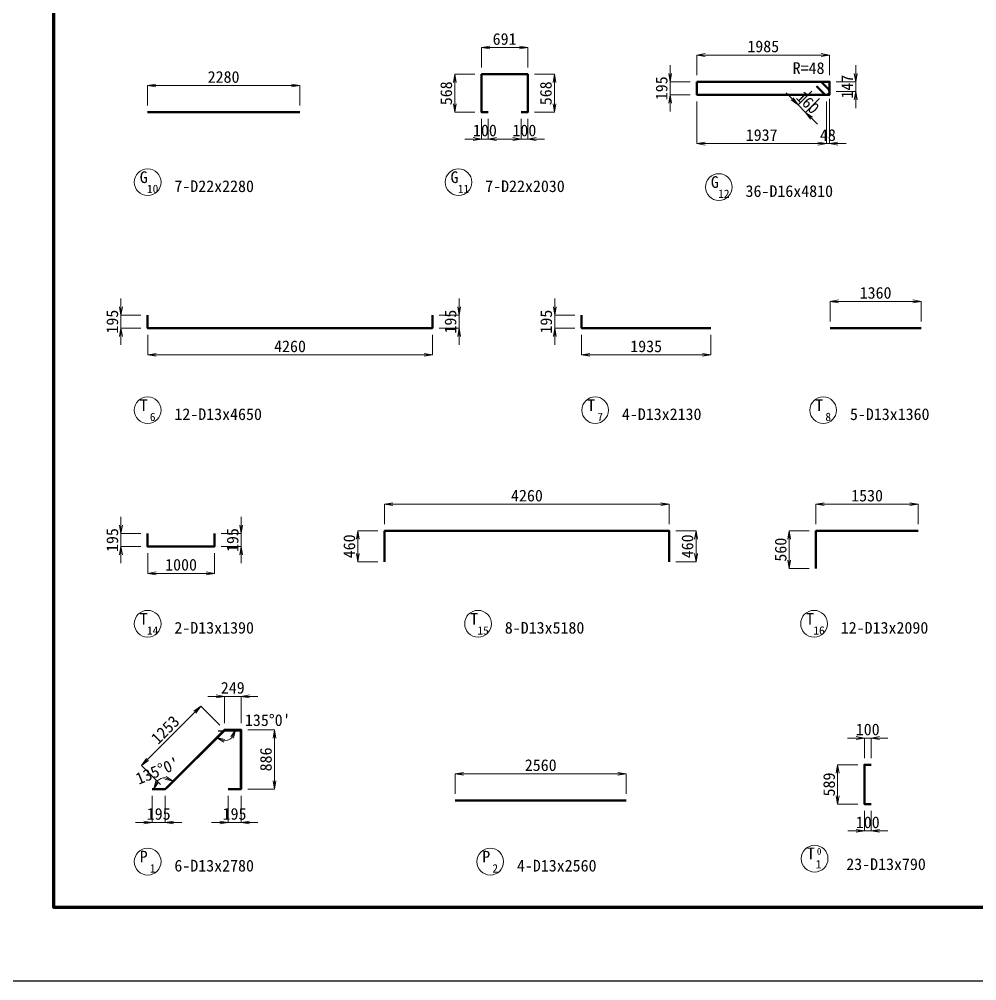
# Model space of a CAD drawing. Header units: millimetres. Extents: x 169470 to 758170, y -17820 to 11880.
# Drawn here: x 380232 to 394560, y -17820 to -3437 of the extents above; entities that cross this region are included whole.
import ezdxf
from ezdxf.enums import TextEntityAlignment as Align

# ---------------------------------------------------------------- set-up
doc = ezdxf.new("R2010")
doc.units = ezdxf.units.MM
doc.header["$LTSCALE"] = 50
doc.header["$PDSIZE"] = 300
doc.layers.get('Defpoints').update_dxf_attribs({"color": 151})
for name, color, linetype, lineweight in [('D-STR', 1, 'Continuous', 50), ('D-STR-DIM', 7, 'Continuous', 13), ('D-STR-HTXT', 7, 'Continuous', 13), ('D-STR-TXT', 7, 'Continuous', 13), ('D-TTL', 2, 'Continuous', 140)]:
    doc.layers.add(name, color=color, linetype=linetype, lineweight=lineweight)
doc.styles.add('MS ゴシック', font='MS Gothic.ttf')
doc.styles.add('YOKO_GOTHIC', font='MS Gothic.ttf')
doc.dimstyles.new('DIM-50', dxfattribs={"dimscale": 50, "dimtxt": 3.5, "dimasz": 2.5, "dimexe": 0, "dimexo": 2, "dimgap": 0.8, "dimtad": 1, "dimdec": 0, "dimzin": 1, "dimdsep": 46, "dimtxsty": 'MS ゴシック', "dimblk": 'OPEN', "dimcen": 0.1, "dimclrd": 256, "dimclre": 256, "dimclrt": 256, "dimaunit": 1, "dimadec": 3, "dimazin": 0, "dimtfac": 1, "dimtdec": 0, "dimtix": 1, "dimtmove": 2, "dimatfit": 3, "dimldrblk": 'OPEN', "dimfxl": 1, "dimlwd": -1, "dimlwe": -1, "dimarcsym": 2})

# ---------------------------------------------------------------- blocks, each defined once
blk = doc.blocks.new('_Open')
at = {"color": 0, "linetype": 'ByBlock', "lineweight": -2}
for p, q in [((-1, 0.17), (0, 0)), ((-1, -0.17), (0, 0)), ((0, 0), (-1, 0))]:
    blk.add_line(p, q, dxfattribs=at)
blk = doc.blocks.new('*D1028')
at = {"layer": 'D-STR-DIM', "transparency": 16777216}
for p, q in [((383652, -14066), (384052, -14066)), ((384052, -14191), (384052, -14827)), ((383652, -14952), (384052, -14952))]:
    blk.add_line(p, q, dxfattribs=at)
at = {"layer": 'Defpoints', "color": 0, "transparency": 16777216}
for p in [(383552, -14066), (383552, -14952), (384052, -14952)]:
    blk.add_point(p, dxfattribs=at)
at = {"layer": 'D-STR-DIM', "transparency": 16777216, "xscale": 125, "yscale": 125, "zscale": 125}
for p, rotation in [((384052, -14066), 90), ((384052, -14952), 270)]:
    blk.add_blockref('_Open', p, dxfattribs=dict(at, rotation=rotation))
at = {"layer": 'D-STR-DIM', "transparency": 16777216, "insert": (383924, -14509), "char_height": 175, "attachment_point": 5, "rotation": 90, "style": 'MS ゴシック'}
blk.add_mtext('886', dxfattribs=at)
blk = doc.blocks.new('*D1029')
at = {"layer": 'D-STR-DIM', "transparency": 16777216}
for p, q in [((383357, -15052), (383357, -15452)), ((383552, -15052), (383552, -15452)), ((383232, -15452), (383107, -15452)), ((383552, -15452), (383357, -15452)), ((383677, -15452), (383802, -15452))]:
    blk.add_line(p, q, dxfattribs=at)
at = {"layer": 'Defpoints', "color": 0, "transparency": 16777216}
for p in [(383357, -14952), (383552, -14952), (383357, -15452)]:
    blk.add_point(p, dxfattribs=at)
at = {"layer": 'D-STR-DIM', "transparency": 16777216, "xscale": 125, "yscale": 125, "zscale": 125}
blk.add_blockref('_Open', (383357, -15452), dxfattribs=at)
at = {"layer": 'D-STR-DIM', "transparency": 16777216, "xscale": 125, "yscale": 125, "zscale": 125, "rotation": 180}
blk.add_blockref('_Open', (383552, -15452), dxfattribs=at)
at = {"layer": 'D-STR-DIM', "transparency": 16777216, "insert": (383454, -15325), "char_height": 175, "attachment_point": 5, "style": 'MS ゴシック'}
blk.add_mtext('195', dxfattribs=at)
blk = doc.blocks.new('*D1030')
at = {"layer": 'D-STR-DIM', "transparency": 16777216}
for p, q in [((383177, -13566), (383052, -13566)), ((383302, -13966), (383302, -13566)), ((383552, -13566), (383302, -13566)), ((383552, -13966), (383552, -13566)), ((383677, -13566), (383802, -13566))]:
    blk.add_line(p, q, dxfattribs=at)
at = {"layer": 'Defpoints', "color": 0, "transparency": 16777216}
for p in [(383302, -13566), (383302, -14066), (383552, -14066)]:
    blk.add_point(p, dxfattribs=at)
at = {"layer": 'D-STR-DIM', "transparency": 16777216, "xscale": 125, "yscale": 125, "zscale": 125}
blk.add_blockref('_Open', (383302, -13566), dxfattribs=at)
at = {"layer": 'D-STR-DIM', "transparency": 16777216, "xscale": 125, "yscale": 125, "zscale": 125, "rotation": 180}
blk.add_blockref('_Open', (383552, -13566), dxfattribs=at)
at = {"layer": 'D-STR-DIM', "transparency": 16777216, "insert": (383427, -13439), "char_height": 175, "attachment_point": 5, "style": 'MS ゴシック'}
blk.add_mtext('249', dxfattribs=at)
blk = doc.blocks.new('*D1031')
at = {"layer": 'D-STR-DIM', "transparency": 16777216}
for p, q in [((382221, -15052), (382221, -15452)), ((382416, -15052), (382416, -15452)), ((382096, -15452), (381971, -15452)), ((382416, -15452), (382221, -15452)), ((382541, -15452), (382666, -15452))]:
    blk.add_line(p, q, dxfattribs=at)
at = {"layer": 'Defpoints', "color": 0, "transparency": 16777216}
for p in [(382221, -14952), (382416, -14952), (382221, -15452)]:
    blk.add_point(p, dxfattribs=at)
at = {"layer": 'D-STR-DIM', "transparency": 16777216, "xscale": 125, "yscale": 125, "zscale": 125}
blk.add_blockref('_Open', (382221, -15452), dxfattribs=at)
at = {"layer": 'D-STR-DIM', "transparency": 16777216, "xscale": 125, "yscale": 125, "zscale": 125, "rotation": 180}
blk.add_blockref('_Open', (382416, -15452), dxfattribs=at)
at = {"layer": 'D-STR-DIM', "transparency": 16777216, "insert": (382319, -15325), "char_height": 175, "attachment_point": 5, "style": 'MS ゴシック'}
blk.add_mtext('195', dxfattribs=at)
blk = doc.blocks.new('*D1032')
at = {"layer": 'D-STR-DIM', "transparency": 16777216}
for p, q in [((382860, -13801), (382151, -14510)), ((383232, -13996), (382949, -13713)), ((382346, -14882), (382063, -14599))]:
    blk.add_line(p, q, dxfattribs=at)
at = {"layer": 'Defpoints', "color": 0, "transparency": 16777216}
for p in [(383302, -14066), (382063, -14599), (382416, -14952)]:
    blk.add_point(p, dxfattribs=at)
at = {"layer": 'D-STR-DIM', "transparency": 16777216, "xscale": 125, "yscale": 125, "zscale": 125}
for p, rotation in [((382949, -13713), 44.99999999934597), ((382063, -14599), 224.9999999993459)]:
    blk.add_blockref('_Open', p, dxfattribs=dict(at, rotation=rotation))
at = {"layer": 'D-STR-DIM', "transparency": 16777216, "insert": (382416, -14066), "char_height": 175, "attachment_point": 5, "rotation": 45, "style": 'MS ゴシック'}
blk.add_mtext('1253', dxfattribs=at)
blk = doc.blocks.new('*D1118')
at = {"layer": 'D-STR-DIM', "transparency": 16777216}
for p, q in [((382150, -4729), (382150, -4429)), ((382275, -4429), (384305, -4429)), ((384430, -4729), (384430, -4429))]:
    blk.add_line(p, q, dxfattribs=at)
at = {"layer": 'Defpoints', "color": 0, "transparency": 16777216}
for p in [(384430, -4429), (382150, -4829), (384430, -4829)]:
    blk.add_point(p, dxfattribs=at)
at = {"layer": 'D-STR-DIM', "transparency": 16777216, "xscale": 125, "yscale": 125, "zscale": 125, "rotation": 180}
blk.add_blockref('_Open', (382150, -4429), dxfattribs=at)
at = {"layer": 'D-STR-DIM', "transparency": 16777216, "xscale": 125, "yscale": 125, "zscale": 125}
blk.add_blockref('_Open', (384430, -4429), dxfattribs=at)
at = {"layer": 'D-STR-DIM', "transparency": 16777216, "insert": (383290, -4302), "char_height": 175, "attachment_point": 5, "style": 'MS ゴシック'}
blk.add_mtext('2280', dxfattribs=at)
blk = doc.blocks.new('*D1120')
at = {"layer": 'D-STR-DIM', "transparency": 16777216}
for p, q in [((388246, -7738), (388246, -7613)), ((388546, -7863), (388246, -7863)), ((388246, -7863), (388246, -8058)), ((388546, -8058), (388246, -8058)), ((388246, -8183), (388246, -8308))]:
    blk.add_line(p, q, dxfattribs=at)
at = {"layer": 'Defpoints', "color": 0, "transparency": 16777216}
for p in [(388646, -7863), (388246, -8058), (388646, -8058)]:
    blk.add_point(p, dxfattribs=at)
at = {"layer": 'D-STR-DIM', "transparency": 16777216, "xscale": 125, "yscale": 125, "zscale": 125}
for p, rotation in [((388246, -7863), 270), ((388246, -8058), 90)]:
    blk.add_blockref('_Open', p, dxfattribs=dict(at, rotation=rotation))
at = {"layer": 'D-STR-DIM', "transparency": 16777216, "insert": (388118, -7961), "char_height": 175, "attachment_point": 5, "rotation": 90, "style": 'MS ゴシック'}
blk.add_mtext('195', dxfattribs=at)
blk = doc.blocks.new('*D1121')
at = {"layer": 'D-STR-DIM', "transparency": 16777216}
for p, q in [((392366, -7958), (392366, -7658)), ((392491, -7658), (393601, -7658)), ((393726, -7958), (393726, -7658))]:
    blk.add_line(p, q, dxfattribs=at)
at = {"layer": 'Defpoints', "color": 0, "transparency": 16777216}
for p in [(393726, -7658), (392366, -8058), (393726, -8058)]:
    blk.add_point(p, dxfattribs=at)
at = {"layer": 'D-STR-DIM', "transparency": 16777216, "xscale": 125, "yscale": 125, "zscale": 125, "rotation": 180}
blk.add_blockref('_Open', (392366, -7658), dxfattribs=at)
at = {"layer": 'D-STR-DIM', "transparency": 16777216, "xscale": 125, "yscale": 125, "zscale": 125}
blk.add_blockref('_Open', (393726, -7658), dxfattribs=at)
at = {"layer": 'D-STR-DIM', "transparency": 16777216, "insert": (393046, -7531), "char_height": 175, "attachment_point": 5, "style": 'MS ゴシック'}
blk.add_mtext('1360', dxfattribs=at)
blk = doc.blocks.new('*D1123')
at = {"layer": 'D-STR-DIM', "transparency": 16777216}
for p, q in [((392054, -11092), (391754, -11092)), ((391754, -11527), (391754, -11217)), ((392054, -11652), (391754, -11652))]:
    blk.add_line(p, q, dxfattribs=at)
at = {"layer": 'Defpoints', "color": 0, "transparency": 16777216}
for p in [(391754, -11092), (392154, -11092), (392154, -11652)]:
    blk.add_point(p, dxfattribs=at)
at = {"layer": 'D-STR-DIM', "transparency": 16777216, "xscale": 125, "yscale": 125, "zscale": 125}
for p, rotation in [((391754, -11092), 90), ((391754, -11652), 270)]:
    blk.add_blockref('_Open', p, dxfattribs=dict(at, rotation=rotation))
at = {"layer": 'D-STR-DIM', "transparency": 16777216, "insert": (391626, -11372), "char_height": 175, "attachment_point": 5, "rotation": 90, "style": 'MS ゴシック'}
blk.add_mtext('560', dxfattribs=at)
blk = doc.blocks.new('*D1125')
at = {"layer": 'D-STR-DIM', "transparency": 16777216}
for p, q in [((386755, -15024), (386755, -14724)), ((386880, -14724), (389190, -14724)), ((389315, -15024), (389315, -14724))]:
    blk.add_line(p, q, dxfattribs=at)
at = {"layer": 'Defpoints', "color": 0, "transparency": 16777216}
for p in [(389315, -14724), (386755, -15124), (389315, -15124)]:
    blk.add_point(p, dxfattribs=at)
at = {"layer": 'D-STR-DIM', "transparency": 16777216, "xscale": 125, "yscale": 125, "zscale": 125, "rotation": 180}
blk.add_blockref('_Open', (386755, -14724), dxfattribs=at)
at = {"layer": 'D-STR-DIM', "transparency": 16777216, "xscale": 125, "yscale": 125, "zscale": 125}
blk.add_blockref('_Open', (389315, -14724), dxfattribs=at)
at = {"layer": 'D-STR-DIM', "transparency": 16777216, "insert": (388035, -14596), "char_height": 175, "attachment_point": 5, "style": 'MS ゴシック'}
blk.add_mtext('2560', dxfattribs=at)
blk = doc.blocks.new('*D1126')
at = {"layer": 'D-STR-DIM', "transparency": 16777216}
for p, q in [((387150, -4161), (387150, -3861)), ((387275, -3861), (387716, -3861)), ((387841, -4161), (387841, -3861))]:
    blk.add_line(p, q, dxfattribs=at)
at = {"layer": 'Defpoints', "color": 0, "transparency": 16777216}
for p in [(387841, -3861), (387150, -4261), (387841, -4261)]:
    blk.add_point(p, dxfattribs=at)
at = {"layer": 'D-STR-DIM', "transparency": 16777216, "xscale": 125, "yscale": 125, "zscale": 125, "rotation": 180}
blk.add_blockref('_Open', (387150, -3861), dxfattribs=at)
at = {"layer": 'D-STR-DIM', "transparency": 16777216, "xscale": 125, "yscale": 125, "zscale": 125}
blk.add_blockref('_Open', (387841, -3861), dxfattribs=at)
at = {"layer": 'D-STR-DIM', "transparency": 16777216, "insert": (387495, -3734), "char_height": 175, "attachment_point": 5, "style": 'MS ゴシック'}
blk.add_mtext('691', dxfattribs=at)
blk = doc.blocks.new('*D1127')
at = {"layer": 'D-STR-DIM', "transparency": 16777216}
for p, q in [((390372, -4273), (390372, -3973)), ((390497, -3973), (392232, -3973)), ((392357, -4273), (392357, -3973))]:
    blk.add_line(p, q, dxfattribs=at)
at = {"layer": 'Defpoints', "color": 0, "transparency": 16777216}
for p in [(392357, -3973), (390372, -4373), (392357, -4373)]:
    blk.add_point(p, dxfattribs=at)
at = {"layer": 'D-STR-DIM', "transparency": 16777216, "xscale": 125, "yscale": 125, "zscale": 125, "rotation": 180}
blk.add_blockref('_Open', (390372, -3973), dxfattribs=at)
at = {"layer": 'D-STR-DIM', "transparency": 16777216, "xscale": 125, "yscale": 125, "zscale": 125}
blk.add_blockref('_Open', (392357, -3973), dxfattribs=at)
at = {"layer": 'D-STR-DIM', "transparency": 16777216, "insert": (391365, -3845), "char_height": 175, "attachment_point": 5, "style": 'MS ゴシック'}
blk.add_mtext('1985', dxfattribs=at)
blk = doc.blocks.new('*D1131')
at = {"layer": 'D-STR-DIM', "transparency": 16777216}
for p, q in [((382154, -8158), (382154, -8458)), ((386414, -8158), (386414, -8458)), ((382279, -8458), (386289, -8458))]:
    blk.add_line(p, q, dxfattribs=at)
at = {"layer": 'Defpoints', "color": 0, "transparency": 16777216}
for p in [(382154, -8058), (386414, -8058), (386414, -8458)]:
    blk.add_point(p, dxfattribs=at)
at = {"layer": 'D-STR-DIM', "transparency": 16777216, "xscale": 125, "yscale": 125, "zscale": 125, "rotation": 180}
blk.add_blockref('_Open', (382154, -8458), dxfattribs=at)
at = {"layer": 'D-STR-DIM', "transparency": 16777216, "xscale": 125, "yscale": 125, "zscale": 125}
blk.add_blockref('_Open', (386414, -8458), dxfattribs=at)
at = {"layer": 'D-STR-DIM', "transparency": 16777216, "insert": (384284, -8331), "char_height": 175, "attachment_point": 5, "style": 'MS ゴシック'}
blk.add_mtext('4260', dxfattribs=at)
blk = doc.blocks.new('*D916')
at = {"layer": 'D-STR-DIM', "transparency": 16777216}
for p, q in [((382154, -11426), (382154, -11726)), ((383154, -11426), (383154, -11726)), ((382279, -11726), (383029, -11726))]:
    blk.add_line(p, q, dxfattribs=at)
at = {"layer": 'Defpoints', "color": 0, "transparency": 16777216}
for p in [(382154, -11326), (383154, -11326), (383154, -11726)]:
    blk.add_point(p, dxfattribs=at)
at = {"layer": 'D-STR-DIM', "transparency": 16777216, "xscale": 125, "yscale": 125, "zscale": 125, "rotation": 180}
blk.add_blockref('_Open', (382154, -11726), dxfattribs=at)
at = {"layer": 'D-STR-DIM', "transparency": 16777216, "xscale": 125, "yscale": 125, "zscale": 125}
blk.add_blockref('_Open', (383154, -11726), dxfattribs=at)
at = {"layer": 'D-STR-DIM', "transparency": 16777216, "insert": (382654, -11598), "char_height": 175, "attachment_point": 5, "style": 'MS ゴシック'}
blk.add_mtext('1000', dxfattribs=at)
blk = doc.blocks.new('*D917')
at = {"layer": 'D-STR-DIM', "transparency": 16777216}
for p, q in [((385699, -10992), (385699, -10692)), ((385824, -10692), (389834, -10692)), ((389959, -10992), (389959, -10692))]:
    blk.add_line(p, q, dxfattribs=at)
at = {"layer": 'Defpoints', "color": 0, "transparency": 16777216}
for p in [(389959, -10692), (385699, -11092), (389959, -11092)]:
    blk.add_point(p, dxfattribs=at)
at = {"layer": 'D-STR-DIM', "transparency": 16777216, "xscale": 125, "yscale": 125, "zscale": 125, "rotation": 180}
blk.add_blockref('_Open', (385699, -10692), dxfattribs=at)
at = {"layer": 'D-STR-DIM', "transparency": 16777216, "xscale": 125, "yscale": 125, "zscale": 125}
blk.add_blockref('_Open', (389959, -10692), dxfattribs=at)
at = {"layer": 'D-STR-DIM', "transparency": 16777216, "insert": (387829, -10564), "char_height": 175, "attachment_point": 5, "style": 'MS ゴシック'}
blk.add_mtext('4260', dxfattribs=at)
blk = doc.blocks.new('*D922')
at = {"layer": 'D-STR-DIM', "transparency": 16777216}
for p, q in [((388646, -8158), (388646, -8458)), ((390581, -8158), (390581, -8458)), ((388771, -8458), (390456, -8458))]:
    blk.add_line(p, q, dxfattribs=at)
at = {"layer": 'Defpoints', "color": 0, "transparency": 16777216}
for p in [(388646, -8058), (390581, -8058), (390581, -8458)]:
    blk.add_point(p, dxfattribs=at)
at = {"layer": 'D-STR-DIM', "transparency": 16777216, "xscale": 125, "yscale": 125, "zscale": 125, "rotation": 180}
blk.add_blockref('_Open', (388646, -8458), dxfattribs=at)
at = {"layer": 'D-STR-DIM', "transparency": 16777216, "xscale": 125, "yscale": 125, "zscale": 125}
blk.add_blockref('_Open', (390581, -8458), dxfattribs=at)
at = {"layer": 'D-STR-DIM', "transparency": 16777216, "insert": (389613, -8331), "char_height": 175, "attachment_point": 5, "style": 'MS ゴシック'}
blk.add_mtext('1935', dxfattribs=at)
blk = doc.blocks.new('*D924')
at = {"layer": 'D-STR-DIM', "transparency": 16777216}
for p, q in [((387050, -4261), (386750, -4261)), ((386750, -4704), (386750, -4386)), ((387050, -4829), (386750, -4829))]:
    blk.add_line(p, q, dxfattribs=at)
at = {"layer": 'Defpoints', "color": 0, "transparency": 16777216}
for p in [(386750, -4261), (387150, -4261), (387150, -4829)]:
    blk.add_point(p, dxfattribs=at)
at = {"layer": 'D-STR-DIM', "transparency": 16777216, "xscale": 125, "yscale": 125, "zscale": 125}
for p, rotation in [((386750, -4261), 90), ((386750, -4829), 270)]:
    blk.add_blockref('_Open', p, dxfattribs=dict(at, rotation=rotation))
at = {"layer": 'D-STR-DIM', "transparency": 16777216, "insert": (386622, -4545), "char_height": 175, "attachment_point": 5, "rotation": 90, "style": 'MS ゴシック'}
blk.add_mtext('568', dxfattribs=at)
blk = doc.blocks.new('*D925')
at = {"layer": 'D-STR-DIM', "transparency": 16777216}
for p, q in [((389972, -4248), (389972, -4123)), ((390272, -4373), (389972, -4373)), ((389972, -4568), (389972, -4373)), ((390272, -4568), (389972, -4568)), ((389972, -4693), (389972, -4818))]:
    blk.add_line(p, q, dxfattribs=at)
at = {"layer": 'Defpoints', "color": 0, "transparency": 16777216}
for p in [(389972, -4373), (390372, -4373), (390372, -4568)]:
    blk.add_point(p, dxfattribs=at)
at = {"layer": 'D-STR-DIM', "transparency": 16777216, "xscale": 125, "yscale": 125, "zscale": 125}
for p, rotation in [((389972, -4373), 270), ((389972, -4568), 90)]:
    blk.add_blockref('_Open', p, dxfattribs=dict(at, rotation=rotation))
at = {"layer": 'D-STR-DIM', "transparency": 16777216, "insert": (389845, -4470), "char_height": 175, "attachment_point": 5, "rotation": 90, "style": 'MS ゴシック'}
blk.add_mtext('195', dxfattribs=at)
blk = doc.blocks.new('*D929')
at = {"layer": 'D-STR-DIM', "transparency": 16777216}
for p, q in [((381754, -7738), (381754, -7613)), ((382054, -7863), (381754, -7863)), ((381754, -8058), (381754, -7863)), ((382054, -8058), (381754, -8058)), ((381754, -8183), (381754, -8308))]:
    blk.add_line(p, q, dxfattribs=at)
at = {"layer": 'Defpoints', "color": 0, "transparency": 16777216}
for p in [(381754, -7863), (382154, -7863), (382154, -8058)]:
    blk.add_point(p, dxfattribs=at)
at = {"layer": 'D-STR-DIM', "transparency": 16777216, "xscale": 125, "yscale": 125, "zscale": 125}
for p, rotation in [((381754, -7863), 270), ((381754, -8058), 90)]:
    blk.add_blockref('_Open', p, dxfattribs=dict(at, rotation=rotation))
at = {"layer": 'D-STR-DIM', "transparency": 16777216, "insert": (381626, -7961), "char_height": 175, "attachment_point": 5, "rotation": 90, "style": 'MS ゴシック'}
blk.add_mtext('195', dxfattribs=at)
blk = doc.blocks.new('*D934')
at = {"layer": 'D-STR-DIM', "transparency": 16777216}
for p, q in [((381754, -11006), (381754, -10881)), ((382054, -11131), (381754, -11131)), ((381754, -11326), (381754, -11131)), ((382054, -11326), (381754, -11326)), ((381754, -11451), (381754, -11576))]:
    blk.add_line(p, q, dxfattribs=at)
at = {"layer": 'Defpoints', "color": 0, "transparency": 16777216}
for p in [(381754, -11131), (382154, -11131), (382154, -11326)]:
    blk.add_point(p, dxfattribs=at)
at = {"layer": 'D-STR-DIM', "transparency": 16777216, "xscale": 125, "yscale": 125, "zscale": 125}
for p, rotation in [((381754, -11131), 270), ((381754, -11326), 90)]:
    blk.add_blockref('_Open', p, dxfattribs=dict(at, rotation=rotation))
at = {"layer": 'D-STR-DIM', "transparency": 16777216, "insert": (381626, -11228), "char_height": 175, "attachment_point": 5, "rotation": 90, "style": 'MS ゴシック'}
blk.add_mtext('195', dxfattribs=at)
blk = doc.blocks.new('*D935')
at = {"layer": 'D-STR-DIM', "transparency": 16777216}
for p, q in [((385599, -11092), (385299, -11092)), ((385299, -11427), (385299, -11217)), ((385599, -11552), (385299, -11552))]:
    blk.add_line(p, q, dxfattribs=at)
at = {"layer": 'Defpoints', "color": 0, "transparency": 16777216}
for p in [(385299, -11092), (385699, -11092), (385699, -11552)]:
    blk.add_point(p, dxfattribs=at)
at = {"layer": 'D-STR-DIM', "transparency": 16777216, "xscale": 125, "yscale": 125, "zscale": 125}
for p, rotation in [((385299, -11092), 90), ((385299, -11552), 270)]:
    blk.add_blockref('_Open', p, dxfattribs=dict(at, rotation=rotation))
at = {"layer": 'D-STR-DIM', "transparency": 16777216, "insert": (385172, -11322), "char_height": 175, "attachment_point": 5, "rotation": 90, "style": 'MS ゴシック'}
blk.add_mtext('460', dxfattribs=at)
blk = doc.blocks.new('*D936')
at = {"layer": 'D-STR-DIM', "transparency": 16777216}
for p, q in [((392154, -10992), (392154, -10692)), ((392279, -10692), (393559, -10692)), ((393684, -10992), (393684, -10692))]:
    blk.add_line(p, q, dxfattribs=at)
at = {"layer": 'Defpoints', "color": 0, "transparency": 16777216}
for p in [(393684, -10692), (392154, -11092), (393684, -11092)]:
    blk.add_point(p, dxfattribs=at)
at = {"layer": 'D-STR-DIM', "transparency": 16777216, "xscale": 125, "yscale": 125, "zscale": 125, "rotation": 180}
blk.add_blockref('_Open', (392154, -10692), dxfattribs=at)
at = {"layer": 'D-STR-DIM', "transparency": 16777216, "xscale": 125, "yscale": 125, "zscale": 125}
blk.add_blockref('_Open', (393684, -10692), dxfattribs=at)
at = {"layer": 'D-STR-DIM', "transparency": 16777216, "insert": (392919, -10564), "char_height": 175, "attachment_point": 5, "style": 'MS ゴシック'}
blk.add_mtext('1530', dxfattribs=at)
blk = doc.blocks.new('*D943')
at = {"layer": 'D-STR-DIM', "transparency": 16777216}
for p, q in [((387941, -4261), (388241, -4261)), ((388241, -4704), (388241, -4386)), ((387941, -4829), (388241, -4829))]:
    blk.add_line(p, q, dxfattribs=at)
at = {"layer": 'Defpoints', "color": 0, "transparency": 16777216}
for p in [(387841, -4261), (388241, -4261), (387841, -4829)]:
    blk.add_point(p, dxfattribs=at)
at = {"layer": 'D-STR-DIM', "transparency": 16777216, "xscale": 125, "yscale": 125, "zscale": 125}
for p, rotation in [((388241, -4261), 90), ((388241, -4829), 270)]:
    blk.add_blockref('_Open', p, dxfattribs=dict(at, rotation=rotation))
at = {"layer": 'D-STR-DIM', "transparency": 16777216, "insert": (388113, -4545), "char_height": 175, "attachment_point": 5, "rotation": 90, "style": 'MS ゴシック'}
blk.add_mtext('568', dxfattribs=at)
blk = doc.blocks.new('*D945')
at = {"layer": 'D-STR-DIM', "transparency": 16777216}
for p, q in [((386814, -7738), (386814, -7613)), ((386514, -7863), (386814, -7863)), ((386814, -8058), (386814, -7863)), ((386514, -8058), (386814, -8058)), ((386814, -8183), (386814, -8308))]:
    blk.add_line(p, q, dxfattribs=at)
at = {"layer": 'Defpoints', "color": 0, "transparency": 16777216}
for p in [(386414, -7863), (386814, -7863), (386414, -8058)]:
    blk.add_point(p, dxfattribs=at)
at = {"layer": 'D-STR-DIM', "transparency": 16777216, "xscale": 125, "yscale": 125, "zscale": 125}
for p, rotation in [((386814, -7863), 270), ((386814, -8058), 90)]:
    blk.add_blockref('_Open', p, dxfattribs=dict(at, rotation=rotation))
at = {"layer": 'D-STR-DIM', "transparency": 16777216, "insert": (386686, -7961), "char_height": 175, "attachment_point": 5, "rotation": 90, "style": 'MS ゴシック'}
blk.add_mtext('195', dxfattribs=at)
blk = doc.blocks.new('*D949')
at = {"layer": 'D-STR-DIM', "transparency": 16777216}
for p, q in [((383554, -11006), (383554, -10881)), ((383254, -11131), (383554, -11131)), ((383554, -11326), (383554, -11131)), ((383254, -11326), (383554, -11326)), ((383554, -11451), (383554, -11576))]:
    blk.add_line(p, q, dxfattribs=at)
at = {"layer": 'Defpoints', "color": 0, "transparency": 16777216}
for p in [(383154, -11131), (383554, -11131), (383154, -11326)]:
    blk.add_point(p, dxfattribs=at)
at = {"layer": 'D-STR-DIM', "transparency": 16777216, "xscale": 125, "yscale": 125, "zscale": 125}
for p, rotation in [((383554, -11131), 270), ((383554, -11326), 90)]:
    blk.add_blockref('_Open', p, dxfattribs=dict(at, rotation=rotation))
at = {"layer": 'D-STR-DIM', "transparency": 16777216, "insert": (383426, -11228), "char_height": 175, "attachment_point": 5, "rotation": 90, "style": 'MS ゴシック'}
blk.add_mtext('195', dxfattribs=at)
blk = doc.blocks.new('*D950')
at = {"layer": 'D-STR-DIM', "transparency": 16777216}
for p, q in [((390059, -11092), (390359, -11092)), ((390359, -11427), (390359, -11217)), ((390059, -11552), (390359, -11552))]:
    blk.add_line(p, q, dxfattribs=at)
at = {"layer": 'Defpoints', "color": 0, "transparency": 16777216}
for p in [(389959, -11092), (390359, -11092), (389959, -11552)]:
    blk.add_point(p, dxfattribs=at)
at = {"layer": 'D-STR-DIM', "transparency": 16777216, "xscale": 125, "yscale": 125, "zscale": 125}
for p, rotation in [((390359, -11092), 90), ((390359, -11552), 270)]:
    blk.add_blockref('_Open', p, dxfattribs=dict(at, rotation=rotation))
at = {"layer": 'D-STR-DIM', "transparency": 16777216, "insert": (390232, -11322), "char_height": 175, "attachment_point": 5, "rotation": 90, "style": 'MS ゴシック'}
blk.add_mtext('460', dxfattribs=at)
blk = doc.blocks.new('*D954')
at = {"layer": 'D-STR-DIM', "transparency": 16777216}
for p, q in [((387150, -4929), (387150, -5229)), ((387250, -4929), (387250, -5229)), ((387025, -5229), (386900, -5229)), ((387250, -5229), (387150, -5229)), ((387375, -5229), (387500, -5229))]:
    blk.add_line(p, q, dxfattribs=at)
at = {"layer": 'Defpoints', "color": 0, "transparency": 16777216}
for p in [(387150, -4829), (387250, -4829), (387150, -5229)]:
    blk.add_point(p, dxfattribs=at)
at = {"layer": 'D-STR-DIM', "transparency": 16777216, "xscale": 125, "yscale": 125, "zscale": 125}
blk.add_blockref('_Open', (387150, -5229), dxfattribs=at)
at = {"layer": 'D-STR-DIM', "transparency": 16777216, "xscale": 125, "yscale": 125, "zscale": 125, "rotation": 180}
blk.add_blockref('_Open', (387250, -5229), dxfattribs=at)
at = {"layer": 'D-STR-DIM', "transparency": 16777216, "insert": (387200, -5102), "char_height": 175, "attachment_point": 5, "style": 'MS ゴシック'}
blk.add_mtext('100', dxfattribs=at)
blk = doc.blocks.new('*D956')
at = {"layer": 'D-STR-DIM', "transparency": 16777216}
for p, q in [((387741, -4929), (387741, -5229)), ((387841, -4929), (387841, -5229)), ((387616, -5229), (387491, -5229)), ((387841, -5229), (387741, -5229)), ((387966, -5229), (388091, -5229))]:
    blk.add_line(p, q, dxfattribs=at)
at = {"layer": 'Defpoints', "color": 0, "transparency": 16777216}
for p in [(387741, -4829), (387841, -4829), (387741, -5229)]:
    blk.add_point(p, dxfattribs=at)
at = {"layer": 'D-STR-DIM', "transparency": 16777216, "xscale": 125, "yscale": 125, "zscale": 125}
blk.add_blockref('_Open', (387741, -5229), dxfattribs=at)
at = {"layer": 'D-STR-DIM', "transparency": 16777216, "xscale": 125, "yscale": 125, "zscale": 125, "rotation": 180}
blk.add_blockref('_Open', (387841, -5229), dxfattribs=at)
at = {"layer": 'D-STR-DIM', "transparency": 16777216, "insert": (387791, -5102), "char_height": 175, "attachment_point": 5, "style": 'MS ゴシック'}
blk.add_mtext('100', dxfattribs=at)
blk = doc.blocks.new('*D960')
at = {"layer": 'D-STR-DIM', "transparency": 16777216}
for p, q in [((392748, -4248), (392748, -4123)), ((392457, -4373), (392748, -4373)), ((392748, -4373), (392748, -4520)), ((392457, -4520), (392748, -4520)), ((392748, -4645), (392748, -4770))]:
    blk.add_line(p, q, dxfattribs=at)
at = {"layer": 'Defpoints', "color": 0, "transparency": 16777216}
for p in [(392357, -4373), (392357, -4520), (392748, -4520)]:
    blk.add_point(p, dxfattribs=at)
at = {"layer": 'D-STR-DIM', "transparency": 16777216, "xscale": 125, "yscale": 125, "zscale": 125}
for p, rotation in [((392748, -4373), 270), ((392748, -4520), 90)]:
    blk.add_blockref('_Open', p, dxfattribs=dict(at, rotation=rotation))
at = {"layer": 'D-STR-DIM', "transparency": 16777216, "insert": (392621, -4446), "char_height": 175, "attachment_point": 5, "rotation": 90, "style": 'MS ゴシック'}
blk.add_mtext('147', dxfattribs=at)
blk = doc.blocks.new('*D961')
at = {"layer": 'D-STR-DIM', "transparency": 16777216}
for p, q in [((391798, -4628), (391709, -4540)), ((392092, -4511), (391886, -4717)), ((391999, -4830), (391886, -4717)), ((392205, -4624), (391999, -4830)), ((392087, -4918), (392176, -5007))]:
    blk.add_line(p, q, dxfattribs=at)
at = {"layer": 'Defpoints', "color": 0, "transparency": 16777216}
for p in [(392162, -4440), (392276, -4553), (391886, -4717)]:
    blk.add_point(p, dxfattribs=at)
at = {"layer": 'D-STR-DIM', "transparency": 16777216, "xscale": 125, "yscale": 125, "zscale": 125}
for p, rotation in [((391886, -4717), 315.0000000006541), ((391999, -4830), 135.0000000006541)]:
    blk.add_blockref('_Open', p, dxfattribs=dict(at, rotation=rotation))
at = {"layer": 'D-STR-DIM', "transparency": 16777216, "insert": (392033, -4683), "char_height": 175, "attachment_point": 5, "rotation": 315, "style": 'MS ゴシック'}
blk.add_mtext('160', dxfattribs=at)
blk = doc.blocks.new('*D962')
at = {"layer": 'D-STR-DIM', "transparency": 16777216}
for p, q in [((392309, -4668), (392309, -5298)), ((392357, -4629), (392357, -5298)), ((392184, -5298), (392059, -5298)), ((392309, -5298), (392357, -5298)), ((392482, -5298), (392607, -5298))]:
    blk.add_line(p, q, dxfattribs=at)
at = {"layer": 'Defpoints', "color": 0, "transparency": 16777216}
for p in [(392309, -4568), (392357, -4529), (392357, -5298)]:
    blk.add_point(p, dxfattribs=at)
at = {"layer": 'D-STR-DIM', "transparency": 16777216, "xscale": 125, "yscale": 125, "zscale": 125}
blk.add_blockref('_Open', (392309, -5298), dxfattribs=at)
at = {"layer": 'D-STR-DIM', "transparency": 16777216, "xscale": 125, "yscale": 125, "zscale": 125, "rotation": 180}
blk.add_blockref('_Open', (392357, -5298), dxfattribs=at)
at = {"layer": 'D-STR-DIM', "transparency": 16777216, "insert": (392333, -5171), "char_height": 175, "attachment_point": 5, "style": 'MS ゴシック'}
blk.add_mtext('48', dxfattribs=at)
blk = doc.blocks.new('*D963')
at = {"layer": 'D-STR-DIM', "transparency": 16777216}
for p, q in [((390372, -4668), (390372, -5298)), ((392309, -4668), (392309, -5298)), ((390497, -5298), (392184, -5298))]:
    blk.add_line(p, q, dxfattribs=at)
at = {"layer": 'Defpoints', "color": 0, "transparency": 16777216}
for p in [(390372, -4568), (392309, -4568), (392309, -5298)]:
    blk.add_point(p, dxfattribs=at)
at = {"layer": 'D-STR-DIM', "transparency": 16777216, "xscale": 125, "yscale": 125, "zscale": 125, "rotation": 180}
blk.add_blockref('_Open', (390372, -5298), dxfattribs=at)
at = {"layer": 'D-STR-DIM', "transparency": 16777216, "xscale": 125, "yscale": 125, "zscale": 125}
blk.add_blockref('_Open', (392309, -5298), dxfattribs=at)
at = {"layer": 'D-STR-DIM', "transparency": 16777216, "insert": (391341, -5171), "char_height": 175, "attachment_point": 5, "style": 'MS ゴシック'}
blk.add_mtext('1937', dxfattribs=at)
blk = doc.blocks.new('*D978')
at = {"layer": 'D-STR-DIM', "transparency": 16777216}
for p, q in [((392753, -14189), (392628, -14189)), ((392878, -14489), (392878, -14189)), ((392878, -14189), (392978, -14189)), ((392978, -14489), (392978, -14189)), ((393103, -14189), (393228, -14189))]:
    blk.add_line(p, q, dxfattribs=at)
at = {"layer": 'Defpoints', "color": 0, "transparency": 16777216}
for p in [(392978, -14189), (392878, -14589), (392978, -14589)]:
    blk.add_point(p, dxfattribs=at)
at = {"layer": 'D-STR-DIM', "transparency": 16777216, "xscale": 125, "yscale": 125, "zscale": 125}
blk.add_blockref('_Open', (392878, -14189), dxfattribs=at)
at = {"layer": 'D-STR-DIM', "transparency": 16777216, "xscale": 125, "yscale": 125, "zscale": 125, "rotation": 180}
blk.add_blockref('_Open', (392978, -14189), dxfattribs=at)
at = {"layer": 'D-STR-DIM', "transparency": 16777216, "insert": (392928, -14062), "char_height": 175, "attachment_point": 5, "style": 'MS ゴシック'}
blk.add_mtext('100', dxfattribs=at)
blk = doc.blocks.new('*D979')
at = {"layer": 'D-STR-DIM', "transparency": 16777216}
for p, q in [((392778, -14589), (392478, -14589)), ((392478, -15053), (392478, -14714)), ((392779, -15178), (392478, -15178))]:
    blk.add_line(p, q, dxfattribs=at)
at = {"layer": 'Defpoints', "color": 0, "transparency": 16777216}
for p in [(392478, -14589), (392878, -14589), (392879, -15178)]:
    blk.add_point(p, dxfattribs=at)
at = {"layer": 'D-STR-DIM', "transparency": 16777216, "xscale": 125, "yscale": 125, "zscale": 125}
for p, rotation in [((392478, -14589), 90), ((392478, -15178), 270)]:
    blk.add_blockref('_Open', p, dxfattribs=dict(at, rotation=rotation))
at = {"layer": 'D-STR-DIM', "transparency": 16777216, "insert": (392351, -14884), "char_height": 175, "attachment_point": 5, "rotation": 90, "style": 'MS ゴシック'}
blk.add_mtext('589', dxfattribs=at)
blk = doc.blocks.new('*D980')
at = {"layer": 'D-STR-DIM', "transparency": 16777216}
for p, q in [((392879, -15278), (392879, -15578)), ((392979, -15278), (392979, -15578)), ((392754, -15578), (392629, -15578)), ((392879, -15578), (392979, -15578)), ((393104, -15578), (393229, -15578))]:
    blk.add_line(p, q, dxfattribs=at)
at = {"layer": 'Defpoints', "color": 0, "transparency": 16777216}
for p in [(392879, -15178), (392979, -15178), (392979, -15578)]:
    blk.add_point(p, dxfattribs=at)
at = {"layer": 'D-STR-DIM', "transparency": 16777216, "xscale": 125, "yscale": 125, "zscale": 125}
blk.add_blockref('_Open', (392879, -15578), dxfattribs=at)
at = {"layer": 'D-STR-DIM', "transparency": 16777216, "xscale": 125, "yscale": 125, "zscale": 125, "rotation": 180}
blk.add_blockref('_Open', (392979, -15578), dxfattribs=at)
at = {"layer": 'D-STR-DIM', "transparency": 16777216, "insert": (392929, -15451), "char_height": 175, "attachment_point": 5, "style": 'MS ゴシック'}
blk.add_mtext('100', dxfattribs=at)
blk = doc.blocks.new('*D1268')
at = {"layer": 'D-STR-DIM', "transparency": 16777216}
blk.add_arc((383302, -14066), 164, 269.7872, 315.2128, dxfattribs=at)
at = {"layer": 'Defpoints', "color": 0, "transparency": 16777216}
for p in [(383302, -14066), (383302, -14066), (383533, -14066), (383302, -14230), (382416, -14952)]:
    blk.add_point(p, dxfattribs=at)
at = {"layer": 'D-STR-DIM', "transparency": 16777216, "xscale": 125, "yscale": 125, "zscale": 125}
for p, rotation in [((383466, -14066), 67.60638549384186), ((383186, -14182), 157.3936145061552)]:
    blk.add_blockref('_Open', p, dxfattribs=dict(at, rotation=rotation))
at = {"layer": 'D-STR-DIM', "transparency": 16777216, "insert": (383951, -13923), "char_height": 175, "attachment_point": 5, "style": 'MS ゴシック'}
blk.add_mtext("135°0'", dxfattribs=at)
blk = doc.blocks.new('*D1269')
at = {"layer": 'D-STR-DIM', "transparency": 16777216}
blk.add_arc((382416, -14952), 169, 88.4758, 136.5242, dxfattribs=at)
at = {"layer": 'Defpoints', "color": 0, "transparency": 16777216}
for p in [(383302, -14066), (382416, -14784), (382221, -14952), (382416, -14952), (382416, -14952)]:
    blk.add_point(p, dxfattribs=at)
at = {"layer": 'D-STR-DIM', "transparency": 16777216, "xscale": 125, "yscale": 125, "zscale": 125}
for p, rotation in [((382536, -14833), 336.7379083941465), ((382248, -14952), 248.2620916058487)]:
    blk.add_blockref('_Open', p, dxfattribs=dict(at, rotation=rotation))
at = {"layer": 'D-STR-DIM', "transparency": 16777216, "insert": (382303, -14679), "char_height": 175, "attachment_point": 5, "rotation": 22.5, "style": 'MS ゴシック'}
blk.add_mtext("135°0'", dxfattribs=at)

msp = doc.modelspace()

# ---------------------------------------------------------------- linework, layer by layer
at = {"layer": 'D-STR'}
for p, q in [((392275.55, -4553.48), (392162.41, -4440.35)), ((392343.43, -4485.6), (392230.29, -4372.46))]:
    msp.add_line(p, q, dxfattribs=at)
for points in [[(387249.61, -4829.29), (387149.61, -4829.29), (387149.61, -4261.29), (387840.61, -4261.29), (387840.61, -4829.29), (387740.61, -4829.29)], [(382149.61, -4829.29), (384429.61, -4829.29)], [(382153.8, -7863.17), (382153.8, -8058.17), (386413.8, -8058.17), (386413.8, -7863.17)], [(388645.86, -7863.17), (388645.86, -8058.17), (390580.86, -8058.17)], [(392365.94, -8058.17), (393725.94, -8058.17)], [(382153.8, -11130.88), (382153.8, -11325.88), (383153.8, -11325.88), (383153.8, -11130.88)], [(385699.23, -11551.9), (385699.23, -11091.9), (389959.23, -11091.9), (389959.23, -11551.9)], [(392153.8, -11651.9), (392153.8, -11091.9), (393683.8, -11091.9)], [(382221.38, -14952.28), (382416.38, -14952.28), (383302.38, -14066.28), (383551.56, -14066.28), (383551.56, -14952.28), (383356.56, -14952.28)], [(392978.21, -14589.25), (392878.21, -14589.25), (392878.6, -15178.05), (392978.6, -15178.05)], [(386754.84, -15123.99), (389314.84, -15123.99)]]:
    msp.add_lwpolyline(points, dxfattribs=at)
msp.add_lwpolyline([(390372.49, -4372.54), (390372.49, -4567.54), (392357.49, -4567.54), (392357.49, -4372.54)], close=True, dxfattribs=at)
for start, end in [(225, 0), (0, 45)]:
    msp.add_arc((392309.49, -4519.54), 48, start, end, dxfattribs=at)
at = {"layer": 'D-STR-HTXT', "color": 4}
for centre in [(382153.8, -5874.92), (386804.66, -5874.92), (390700.2, -5947.81)]:
    msp.add_circle(centre, 200, dxfattribs=at)
at = {"layer": 'D-STR-HTXT'}
for centre in [(382153.8, -9285), (388850.21, -9285), (392262.21, -9285), (382153.8, -12479.86), (387098, -12479.86), (392125.11, -12479.86), (392133.6, -15993.59), (382153.8, -16038.15), (387279.58, -16038.15)]:
    msp.add_circle(centre, 200, dxfattribs=at)
at = {"layer": 'D-TTL'}
msp.add_lwpolyline([(380744.53, 10780), (380744.53, -16720), (420744.53, -16720), (420744.53, 10780)], close=True, dxfattribs=at)
at = {"layer": 'Defpoints'}
for p, q in [((383327.77, -14059.28), (382447.77, -14939.28)), ((383207.77, -14079.28), (383537.06, -14079.28)), ((383537.06, -14079.28), (383537.06, -14939.28))]:
    msp.add_line(p, q, dxfattribs=at)
at = {"layer": 'Defpoints', "color": 1}
msp.add_lwpolyline([(379719.53, 11880), (379719.53, -17820), (421769.53, -17820), (421769.53, 11880)], close=True, dxfattribs=at)

# ---------------------------------------------------------------- texts
at = {"layer": 'D-STR-TXT', "style": 'YOKO_GOTHIC'}
for s, p in [('R=48', (391805.98, -4308.01)), ('12-D13x4650', (382553.8, -9485)), ('4-D13x2130', (389250.21, -9485)), ('5-D13x1360', (392662.21, -9485)), ('2-D13x1390', (382553.8, -12679.86)), ('8-D13x5180', (387498, -12679.86)), ('12-D13x2090', (392525.11, -12679.86)), ('6-D13x2780', (382553.8, -16238.15)), ('4-D13x2560', (387679.58, -16238.15))]:
    msp.add_text(s, height=175, dxfattribs=at).set_placement(p, align=Align.BOTTOM_LEFT)
at = {"layer": 'D-STR-TXT', "color": 4, "style": 'YOKO_GOTHIC'}
for s, height, p in [('G ', 175, (382153.8, -5799.92)), ('G ', 175, (386804.66, -5799.92)), ('G ', 175, (390700.2, -5872.81)), ('10', 125, (382228.8, -5974.92)), ('11', 125, (386879.66, -5974.92)), ('12', 125, (390775.2, -6047.81))]:
    msp.add_text(s, height=height, dxfattribs=at).set_placement(p, align=Align.MIDDLE_CENTER)
for s, p in [('7-D22x2280', (382553.8, -6074.92)), ('7-D22x2030', (387204.66, -6074.92)), ('36-D16x4810', (391100.2, -6147.81))]:
    msp.add_text(s, height=175, dxfattribs=at).set_placement(p, align=Align.BOTTOM_LEFT)
at = {"layer": 'D-STR-TXT', "style": 'YOKO_GOTHIC'}
for s, height, p in [('T ', 175, (382153.8, -9210)), ('T ', 175, (388850.21, -9210)), ('T ', 175, (392262.21, -9210)), ('6', 125, (382228.8, -9385)), ('7', 125, (388925.21, -9385)), ('8', 125, (392337.21, -9385)), ('T ', 175, (382153.8, -12404.86)), ('T ', 175, (387098, -12404.86)), ('T ', 175, (392125.11, -12404.86)), ('14', 125, (382228.8, -12579.86)), ('15', 125, (387173, -12579.86)), ('16', 125, (392200.11, -12579.86)), ('P ', 175, (382153.8, -15963.15)), ('P ', 175, (387279.58, -15963.15)), ('1', 125, (382228.8, -16138.15)), ('2', 125, (387354.58, -16138.15))]:
    msp.add_text(s, height=height, dxfattribs=at).set_placement(p, align=Align.MIDDLE_CENTER)
for s, height, p in [('T', 175, (392077.33, -16001.9)), ('0', 100, (392201.72, -15933.4)), ('1', 125, (392192.99, -16139.71))]:
    msp.add_text(s, height=height, dxfattribs=at).set_placement(p, align=Align.CENTER)
msp.add_text('23-D13x790', height=175, dxfattribs=at).set_placement((392607.09, -16163.59))

# ---------------------------------------------------------------- dimensions: what is measured, and where the dimension line sits
at = {"layer": 'D-STR-DIM'}
for p1, p2, distance, picture, middle in [((387149.61, -4261.29), (387840.61, -4261.29), 400, '*D1126', (387495.11, -3733.79)), ((390372.49, -4372.54), (392357.49, -4372.54), 400, '*D1127', (391364.99, -3845.04)), ((390372.49, -4567.54), (390372.49, -4372.54), 400, '*D925', (389844.99, -4470.04)), ((382149.61, -4829.29), (384429.61, -4829.29), 400, '*D1118', (383289.61, -4301.79)), ((387149.61, -4829.29), (387149.61, -4261.29), 400, '*D924', (386622.11, -4545.29)), ((387840.61, -4829.29), (387840.61, -4261.29), -400, '*D943', (388113.11, -4545.29)), ((387249.61, -4829.29), (387149.61, -4829.29), 400, '*D954', (387199.61, -5101.79)), ((387840.61, -4829.29), (387740.61, -4829.29), 400, '*D956', (387790.61, -5101.79)), ((392365.94, -8058.17), (393725.94, -8058.17), 400, '*D1121', (393045.94, -7530.67)), ((382153.8, -8058.17), (382153.8, -7863.17), 400, '*D929', (381626.3, -7960.67)), ((386413.8, -8058.17), (386413.8, -7863.17), -400, '*D945', (386686.3, -7960.67)), ((388645.86, -7863.17), (388645.86, -8058.17), -400, '*D1120', (388118.36, -7960.67)), ((382153.8, -8058.17), (386413.8, -8058.17), -400, '*D1131', (384283.8, -8330.67)), ((388645.86, -8058.17), (390580.86, -8058.17), -400, '*D922', (389613.36, -8330.67)), ((385699.23, -11091.9), (389959.23, -11091.9), 400, '*D917', (387829.23, -10564.4)), ((392153.8, -11091.9), (393683.8, -11091.9), 400, '*D936', (392918.8, -10564.4)), ((382153.8, -11325.88), (382153.8, -11130.88), 400, '*D934', (381626.3, -11228.38)), ((383153.8, -11325.88), (383153.8, -11130.88), -400, '*D949', (383426.3, -11228.38)), ((385699.23, -11551.9), (385699.23, -11091.9), 400, '*D935', (385171.73, -11321.9)), ((389959.23, -11551.9), (389959.23, -11091.9), -400, '*D950', (390231.73, -11321.9)), ((392153.8, -11651.9), (392153.8, -11091.9), 400, '*D1123', (391626.3, -11371.9)), ((382153.8, -11325.88), (383153.8, -11325.88), -400, '*D916', (382653.8, -11598.38)), ((386754.84, -15123.99), (389314.84, -15123.99), 400, '*D1125', (388034.84, -14596.49))]:
    dim = msp.add_aligned_dim(p1=p1, p2=p2, distance=distance, dimstyle='DIM-50', dxfattribs=at)
    dim.commit()
    dim.dimension.update_dxf_attribs({"geometry": picture, "text_midpoint": middle})
for base, p1, p2, angle, picture, middle in [((392748.49, -4519.54), (392357.49, -4372.54), (392357.49, -4519.54), 270, '*D960', (392620.99, -4446.04)), ((391885.93, -4716.82), (392275.55, -4553.48), (392162.41, -4440.35), 135, '*D961', (392032.66, -4683.24)), ((383302.38, -13566.28), (383551.56, -14066.28), (383302.38, -14066.28), 180, '*D1030', (383426.97, -13438.78)), ((382062.83, -14598.73), (383302.38, -14066.28), (382416.38, -14952.28), 225, '*D1032', (382415.67, -14065.57)), ((384051.56, -14952.28), (383551.56, -14066.28), (383551.56, -14952.28), 270, '*D1028', (383924.06, -14509.28)), ((392478.21, -14589.25), (392878.6, -15178.05), (392878.21, -14589.25), 270, '*D979', (392350.71, -14883.65)), ((382221.38, -15452.28), (382416.38, -14952.28), (382221.38, -14952.28), 180, '*D1031', (382318.88, -15324.78)), ((383356.56, -15452.28), (383551.56, -14952.28), (383356.56, -14952.28), 180, '*D1029', (383454.06, -15324.78))]:
    dim = msp.add_linear_dim(base=base, p1=p1, p2=p2, angle=angle, dimstyle='DIM-50', dxfattribs=at)
    dim.commit()
    dim.dimension.update_dxf_attribs({"geometry": picture, "text_midpoint": middle})
for base, p1, p2, picture, middle in [((392309.49, -5298.45), (390372.49, -4567.54), (392309.49, -4567.54), '*D963', (391340.99, -5170.95)), ((392357.49, -5298.45), (392309.49, -4567.54), (392357.49, -4528.54), '*D962', (392333.49, -5170.95)), ((392978.21, -14189.25), (392878.21, -14589.25), (392978.21, -14589.25), '*D978', (392928.21, -14061.75)), ((392978.6, -15578.05), (392878.6, -15178.05), (392978.6, -15178.05), '*D980', (392928.6, -15450.55))]:
    dim = msp.add_linear_dim(base=base, p1=p1, p2=p2, dimstyle='DIM-50', dxfattribs=at)
    dim.commit()
    dim.dimension.update_dxf_attribs({"geometry": picture, "text_midpoint": middle})
dim = msp.add_angular_dim_2l(base=(383302.38, -14230.34), line1=((383302.38, -14066.28), (382416.38, -14952.28)), line2=((383302.38, -14066.28), (383532.56, -14066.28)), dimstyle='DIM-50', override={"dimadec": 1, "dimtmove": 1}, dxfattribs=at)
dim.commit()
dim.dimension.update_dxf_attribs({"geometry": '*D1268', "text_midpoint": (383951.1, -13922.56), "dimtype": 162})
dim = msp.add_angular_dim_2l(base=(382416.38, -14783.53), line1=((382416.38, -14952.28), (382221.38, -14952.28)), line2=((383302.38, -14066.28), (382416.38, -14952.28)), dimstyle='DIM-50', override={"dimadec": 1}, dxfattribs=at)
dim.commit()
dim.dimension.update_dxf_attribs({"geometry": '*D1269', "text_midpoint": (382303.01, -14678.58)})

doc.saveas('drawing.dxf')
